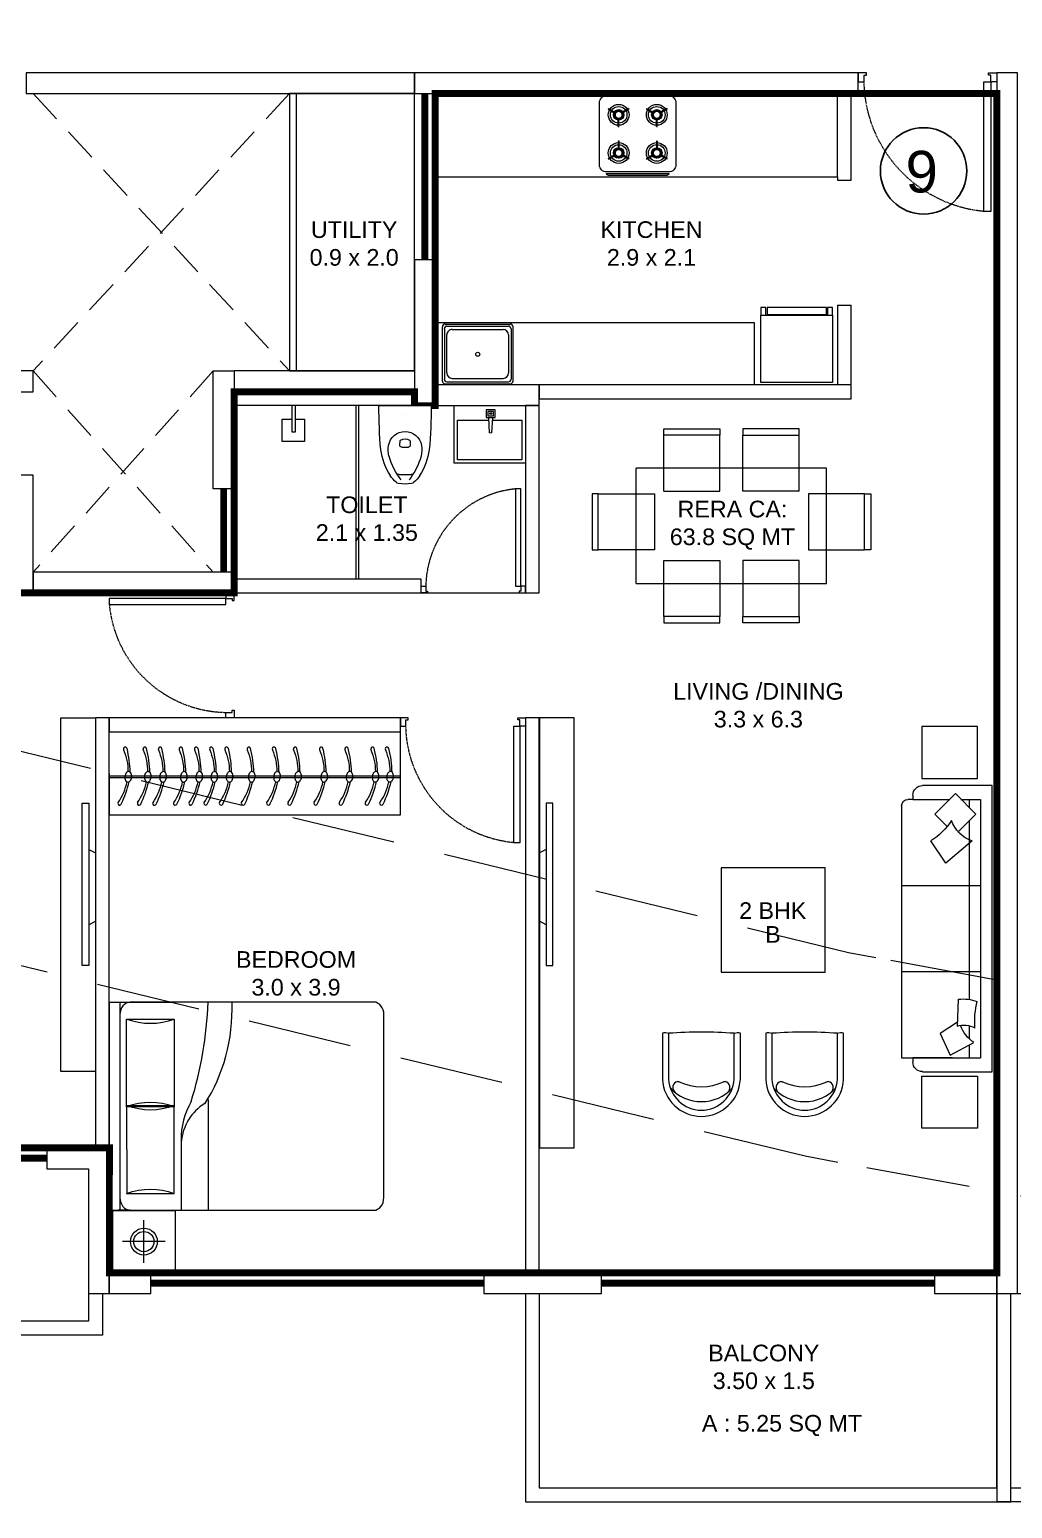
# Model space of a CAD drawing. Header units: inches. Extents: x 27644242 to 29761523, y -859349 to 216979.
# Drawn here: x 29214630 to 29221717, y -249391 to -238732 of the extents above; entities that cross this region are included whole.
import ezdxf

# ---------------------------------------------------------------- set-up
doc = ezdxf.new("R2010")
doc.units = ezdxf.units.IN
doc.header["$MEASUREMENT"] = 0
doc.set_wipeout_variables(frame=1)
for name, pattern in [('01-Xref Col Podium Lvl-1$0$HIDDEN', [0.375, 0.25, -0.125]), ('DASHED', [0.75, 0.5, -0.25]), ('DASHED2', [0.375, 0.25, -0.125]), ('HIDDEN', [0.375, 0.25, -0.125])]:
    doc.linetypes.add(name, pattern=pattern)
doc.layers.get('Defpoints').update_dxf_attribs({"color": 8})
for name, color, linetype, lineweight in [('AHC-A-DUCT', 14, 'HIDDEN', 5), ('DOOR', 4, 'Continuous', 0), ('ELEVATION', 40, 'Continuous', 13), ('FURN', 250, 'Continuous', 0), ('RVA Site Boundary', 17, 'Continuous', 15), ('WALL', 7, 'Continuous', 20), ('WINDOW', 162, 'Continuous', 13)]:
    doc.layers.add(name, color=color, linetype=linetype, lineweight=lineweight)
doc.layers.add('text', color=7, linetype='Continuous')
doc.styles.add('AMITS', font='arial.ttf')

# ---------------------------------------------------------------- blocks, each defined once
blk = doc.blocks.new('SALE 5')
at = {"layer": 'ELEVATION', "ltscale": 500, "elevation": 0}
for points in [[(-4563, -1749), (-4563, -3249), (-663, -3249), (-663, -1749)], [(-4463, -1749), (-4463, -3149), (-763, -3149), (-763, -1749)]]:
    blk.add_lwpolyline(points, dxfattribs=at)
at = {"layer": 'WALL'}
for p, q in [((-4563, 7051, 0), (-4563, -1749, 0)), ((-4563, -1749, 0), (-3963, -1749, 0))]:
    blk.add_line(p, q, dxfattribs=at)
at = {"layer": 'WALL', "ltscale": 500}
blk.add_line((-4563, 7051, 0), (-4413, 7051, 0), dxfattribs=at)
blk = doc.blocks.new('KITCHEN')
at = {"layer": 'FURN'}
for p, q in [((-135610, 231799, 0), (-135610, 232190, 0)), ((-135596, 231813, 0), (-135596, 232176, 0)), ((-135120, 232209, 0), (-135591, 232209, 0)), ((-135134, 232195, 0), (-135577, 232195, 0)), ((-135172, 232171, 0), (-135539, 232171, 0)), ((-135115, 231813, 0), (-135115, 232176, 0)), ((-135100, 231799, 0), (-135100, 232190, 0)), ((-135578, 231857, 0), (-135578, 232132, 0)), ((-135133, 232132, 0), (-135133, 231857, 0)), ((-135120, 231779, 0), (-135591, 231779, 0)), ((-135134, 231794, 0), (-135577, 231794, 0)), ((-135172, 231818, 0), (-135539, 231818, 0))]:
    blk.add_line(p, q, dxfattribs=at)
blk.add_circle((-135356, 231997, 0), 14.6, dxfattribs=at)
for centre, radius, start, end in [((-135591, 232190, 0), 19.4, 89.9999, 179.9999), ((-135577, 232176, 0), 19.4, 89.9999, 179.9999), ((-135539, 232132, 0), 38.9, 89.9999, 179.9999), ((-135172, 232132, 0), 38.9, 359.9999, 89.9999), ((-135134, 232176, 0), 19.4, 359.9999, 89.9999), ((-135120, 232190, 0), 19.4, 359.9999, 89.9999), ((-135539, 231857, 0), 38.9, 179.9999, 269.9999), ((-135172, 231857, 0), 38.9, 269.9999, 359.9999), ((-135591, 231799, 0), 19.4, 180.0001, 270.0001), ((-135577, 231813, 0), 19.4, 180.0001, 270.0001), ((-135134, 231813, 0), 19.4, 270.0001, 0.0001), ((-135120, 231799, 0), 19.4, 270.0001, 0.0001)]:
    blk.add_arc(centre, radius, start, end, dxfattribs=at)
blk = doc.blocks.new('DNDNDNNDDN')
at = {"layer": 'FURN', "extrusion": (9.36485e-09, 6.40542e-09, 1)}
blk.add_line((172, 833, 0), (173, 233, 0), dxfattribs=at)
at = {"layer": 'FURN'}
for p, q in [((2273, 833, 0), (172, 833, 0)), ((2272, 833, 0), (2273, 233, 0)), ((2273, 564, 0), (173, 564, 0)), ((2273, 552, 0), (174, 552, 0)), ((2273, 233, 0), (173, 233, 0))]:
    blk.add_line(p, q, dxfattribs=at)
at = {"layer": 'FURN', "extrusion": (9.36485e-09, 6.40542e-09, 1)}
for points in [[(244, 520, 0.144333), (253, 521, 0.107177), (262, 529, 0.077818), (269, 540, 0.065016), (272, 555, 0.065016), (272, 570, 0.077818), (268, 583, 0.107177), (260, 592, 0.144333), (252, 595, 0.144333), (243, 594, 0.107177), (234, 586, 0.077818), (227, 575, 0.065016), (224, 560, 0.065016), (224, 545, 0.077818), (228, 533, 0.107177), (236, 523, 0.144333)], [(349, 520, 0.144333), (358, 521, 0.107177), (367, 529, 0.077818), (373, 540, 0.065016), (377, 555, 0.065016), (376, 570, 0.077818), (372, 583, 0.107177), (365, 592, 0.144333), (356, 595, 0.144333), (347, 594, 0.107177), (338, 586, 0.077818), (332, 575, 0.065016), (328, 560, 0.065016), (329, 545, 0.077818), (333, 533, 0.107177), (340, 523, 0.144333)], [(537, 520, 0.144333), (546, 522, 0.107177), (555, 529, 0.077818), (561, 540, 0.065016), (565, 555, 0.065016), (564, 570, 0.077818), (560, 583, 0.107177), (553, 592, 0.144333), (544, 596, 0.144333), (535, 594, 0.107177), (526, 586, 0.077818), (520, 575, 0.065016), (516, 560, 0.065016), (517, 545, 0.077818), (521, 533, 0.107177), (528, 523, 0.144333)], [(719, 520, 0.144333), (728, 522, 0.107177), (737, 529, 0.077818), (743, 540, 0.065016), (747, 555, 0.065016), (747, 571, 0.077818), (743, 583, 0.107177), (735, 592, 0.144333), (727, 596, 0.144333), (718, 594, 0.107177), (708, 586, 0.077818), (702, 575, 0.065016), (698, 560, 0.065016), (699, 545, 0.077818), (703, 533, 0.107177), (710, 523, 0.144333)], [(907, 520, 0.144333), (916, 522, 0.107177), (925, 529, 0.077818), (932, 540, 0.065016), (935, 555, 0.065016), (935, 571, 0.077818), (931, 583, 0.107177), (923, 592, 0.144333), (915, 596, 0.144333), (906, 594, 0.107177), (897, 586, 0.077818), (890, 575, 0.065016), (887, 560, 0.065016), (887, 545, 0.077818), (891, 533, 0.107177), (899, 523, 0.144333)], [(1059, 520, 0.144333), (1068, 522, 0.107177), (1078, 529, 0.077818), (1084, 541, 0.065016), (1087, 555, 0.065016), (1087, 571, 0.077818), (1083, 583, 0.107177), (1076, 592, 0.144333), (1067, 596, 0.144333), (1058, 594, 0.107177), (1049, 586, 0.077818), (1042, 575, 0.065016), (1039, 560, 0.065016), (1039, 545, 0.077818), (1043, 533, 0.107177), (1051, 524, 0.144333)], [(1242, 520, 0.144333), (1251, 522, 0.107177), (1260, 529, 0.077818), (1266, 541, 0.065016), (1270, 555, 0.065016), (1269, 571, 0.077818), (1265, 583, 0.107177), (1258, 592, 0.144333), (1249, 596, 0.144333), (1240, 594, 0.107177), (1231, 587, 0.077818), (1225, 575, 0.065016), (1221, 560, 0.065016), (1222, 545, 0.077818), (1226, 533, 0.107177), (1233, 524, 0.144333)], [(1401, 520, 0.144333), (1410, 522, 0.107177), (1419, 530, 0.077818), (1426, 541, 0.065016), (1429, 556, 0.065016), (1429, 571, 0.077818), (1425, 583, 0.107177), (1417, 592, 0.144333), (1409, 596, 0.144333), (1400, 594, 0.107177), (1390, 587, 0.077818), (1384, 575, 0.065016), (1381, 561, 0.065016), (1381, 545, 0.077818), (1385, 533, 0.107177), (1393, 524, 0.144333)], [(1512, 520, 0.144333), (1520, 522, 0.107177), (1530, 530, 0.077818), (1536, 541, 0.065016), (1540, 556, 0.065016), (1539, 571, 0.077818), (1535, 583, 0.107177), (1528, 592, 0.144333), (1519, 596, 0.144333), (1510, 594, 0.107177), (1501, 587, 0.077818), (1495, 575, 0.065016), (1491, 561, 0.065016), (1492, 545, 0.077818), (1496, 533, 0.107177), (1503, 524, 0.144333)], [(1620, 520, 0.144333), (1629, 522, 0.107177), (1639, 530, 0.077818), (1645, 541, 0.065016), (1648, 556, 0.065016), (1648, 571, 0.077818), (1644, 583, 0.107177), (1637, 593, 0.144333), (1628, 596, 0.144333), (1619, 594, 0.107177), (1610, 587, 0.077818), (1603, 576, 0.065016), (1600, 561, 0.065016), (1600, 545, 0.077818), (1604, 533, 0.107177), (1612, 524, 0.144333)], [(1731, 520, 0.144333), (1740, 522, 0.107177), (1749, 530, 0.077818), (1756, 541, 0.065016), (1759, 556, 0.065016), (1759, 571, 0.077818), (1755, 583, 0.107177), (1747, 593, 0.144333), (1739, 596, 0.144333), (1730, 594, 0.107177), (1720, 587, 0.077818), (1714, 576, 0.065016), (1711, 561, 0.065016), (1711, 545, 0.077818), (1715, 533, 0.107177), (1723, 524, 0.144333)], [(1881, 520, 0.144333), (1890, 522, 0.107177), (1899, 530, 0.077818), (1905, 541, 0.065016), (1909, 556, 0.065016), (1909, 571, 0.077818), (1905, 583, 0.107177), (1897, 593, 0.144333), (1889, 596, 0.144333), (1880, 594, 0.107177), (1870, 587, 0.077818), (1864, 576, 0.065016), (1860, 561, 0.065016), (1861, 545, 0.077818), (1865, 533, 0.107177), (1872, 524, 0.144333)], [(1991, 520, 0.144333), (2000, 522, 0.107177), (2010, 530, 0.077818), (2016, 541, 0.065016), (2020, 556, 0.065016), (2019, 571, 0.077818), (2015, 583, 0.107177), (2008, 593, 0.144333), (1999, 596, 0.144333), (1990, 594, 0.107177), (1981, 587, 0.077818), (1975, 576, 0.065016), (1971, 561, 0.065016), (1971, 545, 0.077818), (1975, 533, 0.107177), (1983, 524, 0.144333)], [(2132, 520, 0.144333), (2141, 522, 0.107177), (2151, 530, 0.077818), (2157, 541, 0.065016), (2160, 556, 0.065016), (2160, 571, 0.077818), (2156, 583, 0.107177), (2149, 593, 0.144333), (2140, 596, 0.144333), (2131, 594, 0.107177), (2122, 587, 0.077818), (2115, 576, 0.065016), (2112, 561, 0.065016), (2112, 545, 0.077818), (2116, 533, 0.107177), (2124, 524, 0.144333)]]:
    blk.add_lwpolyline(points, format="xyb", close=True, dxfattribs=at)
for points in [[(234, 525, 0.057952), (257, 354, 1.08017), (282, 363, -0.102886), (250, 520, -0.821198)], [(338, 525, 0.057952), (362, 354, 1.08017), (386, 363, -0.102886), (354, 520, -0.821198)], [(526, 525, 0.057952), (550, 354, 1.08017), (574, 363, -0.102886), (542, 520, -0.821198)], [(709, 525, 0.057952), (732, 354, 1.08017), (757, 363, -0.102886), (725, 520, -0.821198)], [(897, 525, 0.057952), (920, 355, 1.08017), (945, 363, -0.102886), (913, 521, -0.821198)], [(1049, 525, 0.057952), (1072, 355, 1.08017), (1097, 363, -0.102886), (1065, 521, -0.821198)], [(1231, 525, 0.057952), (1254, 355, 1.08017), (1279, 363, -0.102886), (1247, 521, -0.821198)], [(1391, 525, 0.057952), (1414, 355, 1.08017), (1439, 363, -0.102886), (1407, 521, -0.821198)], [(1501, 525, 0.057952), (1524, 355, 1.08017), (1549, 363, -0.102886), (1517, 521, -0.821198)], [(1610, 525, 0.057952), (1633, 355, 1.08017), (1658, 363, -0.102886), (1626, 521, -0.821198)], [(1721, 526, 0.057952), (1744, 355, 1.08017), (1769, 363, -0.102886), (1737, 521, -0.821198)], [(1871, 525, 0.057952), (1894, 355, 1.08017), (1919, 363, -0.102886), (1887, 521, -0.821198)], [(1981, 526, 0.057952), (2004, 355, 1.08017), (2029, 363, -0.102886), (1997, 521, -0.821198)], [(2122, 525, 0.057952), (2145, 355, 1.08017), (2170, 363, -0.102886), (2138, 521, -0.821198)]]:
    blk.add_lwpolyline(points, format="xyb", dxfattribs=at)
for centre, radius, start, end in [((967, 426, 0), 745, 153.8497, 167.1166), ((310, 749, 0), 13.2, 325.0212, 153.8495), ((1072, 426, 0), 745, 153.8497, 167.1166), ((415, 749, 0), 13.2, 325.0212, 153.8495), ((1260, 426, 0), 745, 153.8497, 167.1166), ((603, 749, 0), 13.2, 325.0212, 153.8495), ((1442, 426, 0), 745, 153.8497, 167.1166), ((785, 749, 0), 13.2, 325.0212, 153.8495), ((1630, 427, 0), 745, 153.8497, 167.1166), ((973, 749, 0), 13.2, 325.0212, 153.8495), ((1783, 427, 0), 745, 153.8497, 167.1166), ((1125, 749, 0), 13.2, 325.0212, 153.8495), ((1965, 427, 0), 745, 153.8497, 167.1166), ((1308, 749, 0), 13.2, 325.0212, 153.8495), ((2124, 427, 0), 745, 153.8497, 167.1166), ((1467, 749, 0), 13.2, 325.0212, 153.8495), ((2235, 427, 0), 745, 153.8497, 167.1166), ((1578, 749, 0), 13.2, 325.0212, 153.8495), ((2344, 427, 0), 745, 153.8497, 167.1166), ((1686, 750, 0), 13.2, 325.0212, 153.8495), ((2454, 427, 0), 745, 153.8497, 167.1166), ((1797, 750, 0), 13.2, 325.0212, 153.8495), ((2604, 427, 0), 745, 153.8497, 167.1166), ((1947, 750, 0), 13.2, 325.0212, 153.8495), ((2715, 427, 0), 745, 153.8497, 167.1166), ((2057, 750, 0), 13.2, 325.0212, 153.8495), ((2856, 427, 0), 745, 153.8497, 167.1166), ((2198, 750, 0), 13.2, 325.0212, 153.8495), ((644, 515, 0), 395, 145.0214, 168.5184), ((749, 515, 0), 395, 145.0214, 168.5184), ((937, 515, 0), 395, 145.0214, 168.5184), ((1119, 515, 0), 395, 145.0214, 168.5184), ((1307, 515, 0), 395, 145.0214, 168.5184), ((1460, 516, 0), 395, 145.0214, 168.5184), ((1642, 516, 0), 395, 145.0214, 168.5184), ((1801, 516, 0), 395, 145.0214, 168.5184), ((1912, 516, 0), 395, 145.0214, 168.5184), ((2020, 516, 0), 395, 145.0214, 168.5184), ((2131, 516, 0), 395, 145.0214, 168.5184), ((2281, 516, 0), 395, 145.0214, 168.5184), ((2392, 516, 0), 395, 145.0214, 168.5184), ((2532, 516, 0), 395, 145.0214, 168.5184)]:
    blk.add_arc(centre, radius, start, end, dxfattribs=at)
blk = doc.blocks.new('A$C700F438C')
at = {"layer": 'FURN', "color": 8, "extrusion": (-6.65399e-08, 5.27913e-08, 1)}
for p, q in [((0.073, 1.5, 0), (1.83, 1.5, 0)), ((1.98, 1.5, 0), (1.53, 1.5, 0)), ((1.98, 1.5, 0), (1.53, 1.5, 0)), ((1.98, 1.5, 0), (1.53, 1.5, 0)), ((1.904, 1.5, 0), (1.904, 0, 0)), ((0, 0.091, 0), (0, 1.409, 0)), ((1.855, 1.378, 0), (1.512, 1.378, 0)), ((1.512, 1.378, 0), (1.512, 0.747, 0)), ((1.855, 0.747, 0), (1.855, 1.378, 0)), ((1.267, 0.799, 0), (1.267, 0, 0)), ((1.512, 0.122, 0), (1.512, 0.754, 0)), ((1.512, 0.754, 0), (1.855, 0.754, 0)), ((1.512, 0.747, 0), (1.855, 0.747, 0)), ((1.855, 0.754, 0), (1.855, 0.122, 0)), ((1.463, 0.503, 0), (1.463, 0, 0)), ((1.855, 0.122, 0), (1.512, 0.122, 0)), ((1.83, 0, 0), (0.074, 0, 0)), ((1.904, 0, 0), (1.98, 0, 0))]:
    blk.add_line(p, q, dxfattribs=at)
at = {"layer": 'FURN', "linetype": 'Continuous', "lineweight": 0, "extrusion": (-6.65399e-08, 5.27913e-08, 1)}
blk.add_line((1.83, 0, 0), (1.917, 0, 0), dxfattribs=at)
at = {"layer": 'FURN', "color": 8, "extrusion": (6.65399e-08, -5.27913e-08, -1)}
for centre, major_axis, ratio, start_param, end_param in [((0.073, 1.409, 0), (0, -0.0914, 0), 0.803207, 1.570796, 3.141593), ((1.959, 1.454, 0), (0, -1.077, 0), 0.803207, 0.880587, 1.613256), ((3.067, 1.603, 0), (0, -2.243, 0), 0.803207, 1.197175, 1.525138), ((1.83, 1.409, 0), (0, -0.0914, 0), 0.803207, 3.141593, 4.712389), ((1.683, 2.11, 0), (0, -0.762, 0), 0.803207, -0.283794, 0.283794), ((0.669, 0.085, 0), (-0.705, -0.615, 0), 0.604617, 2.952061, 3.536756), ((-0.032, 0.19, 0), (-1.467, -0.494, 0), 0.581007, 3.019706, 3.343381), ((1.684, 0.015, 0), (0, -0.762, 0), 0.803207, 2.857799, 3.425387), ((0.074, 0.091, 0), (0, -0.0914, 0), 0.803207, 0, 1.570796), ((1.83, 0.092, 0), (0, -0.0914, 0), 0.803207, -1.570796, 0)]:
    blk.add_ellipse(centre, major_axis=major_axis, ratio=ratio, start_param=start_param, end_param=end_param, dxfattribs=at)
at = {"layer": 'FURN', "color": 8, "extrusion": (-6.65399e-08, 5.27913e-08, 1)}
for centre, start_param, end_param in [((1.683, 1.485, 0), -0.283794, 0.283794), ((1.684, -0.61, 0), 2.857799, 3.425387)]:
    blk.add_ellipse(centre, major_axis=(0, -0.762, 0), ratio=0.803207, start_param=start_param, end_param=end_param, dxfattribs=at)
blk = doc.blocks.new('BEDROOM')
at = {"layer": 'FURN', "linetype": 'Continuous', "extrusion": (-5.00305e-08, -8.66553e-08, 1)}
for p, q in [((1066, 501, 0), (1066, 193, 0)), ((912, 347, 0), (1220, 347, 0))]:
    blk.add_line(p, q, dxfattribs=at)
at = {"layer": 'FURN', "ltscale": 500}
blk.add_line((1315, 122, 0), (1315, -1378, 0), dxfattribs=at)
at = {"layer": 'FURN', "ltscale": 0.05, "extrusion": (-5.00305e-08, -8.66553e-08, 1), "elevation": 0}
blk.add_lwpolyline([(1291, 122), (841, 122), (841, 572), (1291, 572)], close=True, dxfattribs=at)
at = {"layer": 'FURN', "linetype": 'Continuous', "extrusion": (-5.00305e-08, -8.66553e-08, 1)}
for radius in [97, 72.8]:
    blk.add_circle((1066, 347, 0), radius, dxfattribs=at)
at = {"layer": 'FURN', "extrusion": (-3.01072e-07, 1.30707e-07, 1), "xscale": -1000.000000000015, "yscale": 1000.000000000015, "zscale": 1000.000000000007, "rotation": 180.0236273616612}
blk.add_blockref('A$C700F438C', (-665, 121, 0), dxfattribs=at)
blk = doc.blocks.new('TVVVV')
at = {"layer": 'FURN', "ltscale": 1000, "elevation": 0}
blk.add_lwpolyline([(-130, 740), (-82, 740), (-82, -429), (-130, -429)], close=True, dxfattribs=at)
for points in [[(-130, 447), (-179, 422)], [(-130, -96), (-179, -71)]]:
    blk.add_lwpolyline(points, dxfattribs=at)
blk = doc.blocks.new('A$C3D5F2F58')
at = {"color": 0, "linetype": 'ByBlock'}
blk.add_wipeout([(188, 0), (-188, 0), (-185, -125), (-183, -194), (-179, -263), (-176, -302), (-170, -349), (-151, -415), (-144, -433), (-131, -459), (-112, -495), (-106, -504), (-86, -530), (-72, -545), (-64, -553), (-56, -558), (-41, -562), (-23, -564), (3, -565), (30, -563), (47, -561), (56, -558), (74, -543), (101, -511), (135, -451), (158, -392), (171, -340), (179, -260), (185, -136), (187, -46)], dxfattribs=at)
for p, q in [((-188, 0), (188, 0)), ((0, -63), (0, -63)), ((-38, -282), (-36, -255)), ((-24, -298), (24, -298)), ((36, -255), (38, -282)), ((-43, -497), (43, -497))]:
    blk.add_line(p, q, dxfattribs=at)
at = {"color": 0, "linetype": 'ByBlock', "extrusion": (0, 0, -1)}
for centre, major_axis, ratio, start_param, end_param in [((3903, 5), (4088, 164), 0.940247, 3.100232, 3.182953), ((-3903, 5), (-4088, 164), 0.940247, 3.100232, 3.182953), ((0, -305), (84.4, 84.4), 1, 4.07333, 6.922251), ((276, -258), (321, 321), 1, 3.353441, 3.79389), ((87, -319), (147, 147), 1, 3.705861, 4.079165), ((-24, -284), (10, 10), 1, 2.356198, 4.018929), ((-27, -256), (6.03, 6.03), 1, 4.01894, 4.852375), ((0, -292), (-38.2, 38.2), 1, 0.139988, 1.430816), ((24, -284), (-10, 10), 1, 2.264265, 3.926995), ((27, -256), (6.03, 6.03), 1, -0.139979, 0.693472), ((-276, -258), (-321, 321), 1, 2.489302, 2.929752), ((-87, -319), (-147, 147), 1, 2.204028, 2.577331), ((326, -246), (-323, 323), 1, 4.816657, 5.23508), ((-326, -246), (-323, 323), 1, 2.618909, 3.037332), ((119, -350), (193, 193), 1, 3.092098, 3.328462), ((-43, -474), (16.1, 16.1), 1, 2.356198, 3.387836), ((43, -474), (16.1, 16.1), 1, 1.324559, 2.356198), ((-119, -350), (193, 193), 1, 1.383935, 1.620298), ((-41, -527), (24.1, 24.1), 1, 2.528301, 3.092099), ((0, -292), (-193, 193), 1, 3.75489, 4.099099), ((41, -527), (24.1, 24.1), 1, 1.620298, 2.184095)]:
    blk.add_ellipse(centre, major_axis=major_axis, ratio=ratio, start_param=start_param, end_param=end_param, dxfattribs=at)
blk = doc.blocks.new('A$C3E645E75')
at = {"extrusion": (0, 0, -1), "zscale": -0.9999999999999998, "rotation": 179.9999999999989}
blk.add_blockref('A$C3D5F2F58', (0, 0), dxfattribs=at)
blk = doc.blocks.new('A$C3C731254-flat-1')
at = {"layer": 'FURN'}
for p, q in [((-77430, -2820), (-77431, -2802)), ((-77430, -2802), (-77318, -2797)), ((-77430, -2820), (-77318, -2825))]:
    blk.add_line(p, q, dxfattribs=at)
for points in [[(-77233, -3061), (-77648, -3061), (-77648, -2547), (-77233, -2547)], [(-77263, -2843), (-77263, -2778), (-77318, -2778), (-77318, -2843)], [(-77275, -2831), (-77275, -2791), (-77306, -2791), (-77306, -2831)], [(-77287, -2819), (-77287, -2803), (-77293, -2803), (-77293, -2819)]]:
    blk.add_lwpolyline(points, close=True, dxfattribs=at)
blk.add_lwpolyline([(-77339, -2824), (-77339, -3036), (-77623, -3036), (-77623, -2572), (-77339, -2572), (-77339, -2798)], dxfattribs=at)
blk = doc.blocks.new('A$C3A956F37-flat-1')
at = {"layer": 'FURN'}
blk.add_line((-168, 90), (0, 90), dxfattribs=at)
for points in [[(-97, 67), (-97, 0), (-259, 0), (-259, 161), (-97, 161), (-97, 90)], [(0, 67), (-191, 67), (-191, 90), (-168, 90)]]:
    blk.add_lwpolyline(points, dxfattribs=at)
blk = doc.blocks.new('DOOR_750')
at = {"layer": 'DOOR'}
for points in [[(-70, 50), (-32.5, 50), (-32.5, 750), (-70, 750)], [(-750, 50), (-717.5, 50), (-717.5, 12.5), (-705, 12.5), (-705, 0), (-750, 0)], [(0, 50), (-32.5, 50), (-32.5, 12.5), (-45, 12.5), (-45, 0), (0, 0)]]:
    blk.add_lwpolyline(points, close=True, dxfattribs=at)
at = {"layer": 'DOOR', "linetype": 'DASHED', "ltscale": 10}
blk.add_arc((-2.4, 38), 715.2, 95.4221, 179.04025, dxfattribs=at)
blk = doc.blocks.new('FRDG')
at = {"layer": 'FURN', "color": 8, "lineweight": 0, "extrusion": (3.3432e-08, -6.87431e-09, 1), "elevation": 0}
for points in [[(9345.998, -728.492), (9346.508, -728.492), (9346.508, -727.946), (9345.998, -727.946)], [(9346.508, -727.946), (9346.566, -727.946), (9346.566, -727.986), (9346.508, -727.986)], [(9346.514, -727.992), (9346.566, -727.992), (9346.566, -728.444), (9346.514, -728.444)], [(9346.508, -728.452), (9346.566, -728.452), (9346.566, -728.492), (9346.508, -728.492)]]:
    blk.add_lwpolyline(points, close=True, dxfattribs=at)
blk = doc.blocks.new('hob')
at = {"layer": 'FURN', "extrusion": (2e-16, 7.34249e-08, 1)}
for p, q in [((-747640, 890447), (-747613, 890399)), ((-747636, 890449), (-747608, 890402)), ((-747280, 890449), (-747308, 890402)), ((-747276, 890447), (-747303, 890399)), ((-747640, 890302), (-747613, 890350)), ((-747636, 890300), (-747608, 890347)), ((-747510, 890377), (-747566, 890377)), ((-747510, 890372), (-747566, 890372)), ((-747405, 890377), (-747350, 890377)), ((-747405, 890372), (-747350, 890372)), ((-747280, 890300), (-747308, 890347)), ((-747276, 890302), (-747303, 890350)), ((-747640, 890172), (-747613, 890124)), ((-747636, 890174), (-747608, 890127)), ((-747510, 890102), (-747566, 890102)), ((-747510, 890097), (-747566, 890097)), ((-747405, 890102), (-747350, 890102)), ((-747405, 890097), (-747350, 890097)), ((-747280, 890174), (-747308, 890127)), ((-747276, 890172), (-747303, 890124)), ((-747640, 890027), (-747613, 890075)), ((-747636, 890025), (-747608, 890072)), ((-747280, 890025), (-747308, 890072)), ((-747276, 890027), (-747303, 890075))]:
    blk.add_line(p, q, dxfattribs=at)
at = {"layer": 'FURN', "extrusion": (2e-16, 7.34249e-08, 1), "elevation": 0}
for points in [[(-747233, 889962), (-747683, 889962, -0.414214), (-747733, 890012), (-747733, 890462, -0.414214), (-747683, 890512), (-747233, 890512, -0.414214), (-747183, 890462), (-747183, 890012, -0.414214)], [(-747173, 890462, -0.414214), (-747158, 890447), (-747158, 890027, -0.414214), (-747173, 890012), (-747173, 890027)]]:
    blk.add_lwpolyline(points, format="xyb", close=True, dxfattribs=at)
at = {"layer": 'FURN', "extrusion": (2e-16, 7.34249e-08, 1), "const_width": 20, "elevation": 0}
for points in [[(-747625, 890375, 1), (-747565, 890375, 1)], [(-747290, 890375, 1), (-747350, 890375, 1)], [(-747625, 890100, -1), (-747565, 890100, -1)], [(-747290, 890100, 1), (-747350, 890100, 1)]]:
    blk.add_lwpolyline(points, format="xyb", close=True, dxfattribs=at)
at = {"layer": 'FURN', "extrusion": (2e-16, 7.34249e-08, 1)}
for centre, radius in [((-747595, 890375, 0), 75), ((-747595, 890375, 0), 60), ((-747595, 890375, 0), 37.5), ((-747320, 890375, 0), 75), ((-747320, 890375, 0), 60), ((-747320, 890375, 0), 37.5), ((-747595, 890100, 0), 75), ((-747595, 890100, 0), 60), ((-747595, 890100, 0), 37.5), ((-747320, 890100, 0), 75), ((-747320, 890100, 0), 60), ((-747320, 890100, 0), 37.5)]:
    blk.add_circle(centre, radius, dxfattribs=at)
for centre, start, end in [((-747595, 890375, 0), 118.3146, 121.6854), ((-747320, 890375, 0), 58.3146, 61.6854), ((-747320, 890375, 0), 58.3146, 61.6854), ((-747595, 890375, 0), 238.3146, 241.6854), ((-747595, 890375, 0), 358.3146, 1.6854), ((-747320, 890375, 0), 178.3146, 181.6854), ((-747320, 890375, 0), 298.3146, 301.6854), ((-747595, 890100, 0), 118.3146, 121.6854), ((-747595, 890100, 0), 358.3146, 1.6854), ((-747320, 890100, 0), 178.3146, 181.6854), ((-747320, 890100, 0), 58.3146, 61.6854), ((-747320, 890100, 0), 58.3146, 61.6854), ((-747595, 890100, 0), 238.3146, 241.6854), ((-747320, 890100, 0), 298.3146, 301.6854)]:
    blk.add_arc(centre, 85, start, end, dxfattribs=at)
blk = doc.blocks.new('DINING TBALE')
at = {"layer": 'FURN'}
for p, q in [((552, 1665, 0), (552, 1710, 0)), ((552, 1710, 0), (957, 1710, 0)), ((552, 1665, 0), (552, 1710, 0)), ((957, 1710, 0), (957, 1665, 0)), ((1123, 1710, 0), (1123, 1665, 0)), ((1528, 1710, 0), (1123, 1710, 0)), ((1528, 1665, 0), (1528, 1710, 0)), ((1528, 1665, 0), (1528, 1710, 0)), ((957, 1665, 0), (552, 1665, 0)), ((552, 1665, 0), (552, 1260, 0)), ((957, 1665, 0), (552, 1665, 0)), ((957, 1260, 0), (957, 1665, 0)), ((1123, 1260, 0), (1123, 1665, 0)), ((1123, 1665, 0), (1528, 1665, 0)), ((1123, 1665, 0), (1528, 1665, 0)), ((1528, 1665, 0), (1528, 1260, 0)), ((1726, 1426, 0), (354, 1426, 0)), ((354, 1426, 0), (354, 594, 0)), ((1726, 1426, 0), (1726, 594, 0)), ((35, 1184, 0), (80, 1184, 0)), ((35, 779, 0), (35, 1184, 0)), ((485, 1184, 0), (80, 1184, 0)), ((80, 1184, 0), (80, 779, 0)), ((80, 1184, 0), (80, 779, 0)), ((485, 779, 0), (485, 1184, 0)), ((552, 1260, 0), (957, 1260, 0)), ((1528, 1260, 0), (1123, 1260, 0)), ((1595, 1184, 0), (2000, 1184, 0)), ((1595, 779, 0), (1595, 1184, 0)), ((2045, 1184, 0), (2000, 1184, 0)), ((2000, 1184, 0), (2000, 779, 0)), ((2000, 1184, 0), (2000, 779, 0)), ((2045, 779, 0), (2045, 1184, 0)), ((80, 779, 0), (35, 779, 0)), ((80, 779, 0), (35, 779, 0)), ((80, 779, 0), (485, 779, 0)), ((552, 761, 0), (957, 761, 0)), ((552, 761, 0), (552, 356, 0)), ((957, 761, 0), (957, 356, 0)), ((1123, 761, 0), (1123, 356, 0)), ((1528, 761, 0), (1123, 761, 0)), ((1528, 761, 0), (1528, 356, 0)), ((2000, 779, 0), (1595, 779, 0)), ((2000, 779, 0), (2045, 779, 0)), ((2000, 779, 0), (2045, 779, 0)), ((354, 594, 0), (1726, 594, 0)), ((552, 356, 0), (552, 311, 0)), ((552, 356, 0), (552, 311, 0)), ((957, 356, 0), (552, 356, 0)), ((957, 356, 0), (552, 356, 0)), ((957, 311, 0), (957, 356, 0)), ((1123, 311, 0), (1123, 356, 0)), ((1123, 356, 0), (1528, 356, 0)), ((1123, 356, 0), (1528, 356, 0)), ((1528, 356, 0), (1528, 311, 0)), ((1528, 356, 0), (1528, 311, 0)), ((552, 311, 0), (957, 311, 0)), ((1528, 311, 0), (1123, 311, 0))]:
    blk.add_line(p, q, dxfattribs=at)
blk = doc.blocks.new('sofasaaaaaaaaaaa')
at = {"color": 0, "linetype": 'ByBlock'}
for p, q in [((-275, 791), (1541, 791)), ((299, 791), (299, 221)), ((920, 791), (920, 221)), ((1541, 791), (1541, 221)), ((-422, 139), (-422, 640)), ((-352, 710), (-322, 710)), ((-322, 710), (-322, 745)), ((-322, 710), (-322, 444)), ((1541, 710), (1571, 710)), ((1541, 424), (1541, 710)), ((1641, 640), (1641, 139)), ((-214, 551), (-363, 403)), ((-126, 463), (-214, 551)), ((137, 471), (-22, 580)), ((-22, 283), (137, 471)), ((1283, 389), (1366, 514)), ((1366, 514), (1522, 442)), ((1522, 442), (1430, 270)), ((-363, 403), (-214, 255)), ((-322, 363), (-322, 221)), ((-214, 255), (-87, 383)), ((1118, 382), (1314, 390)), ((-262, 302), (-322, 302)), ((-322, 221), (1541, 221)), ((1121, 302), (-167, 302)), ((1405, 302), (1310, 302)), ((1541, 302), (1447, 302)), ((1641, 139), (-422, 139))]:
    blk.add_line(p, q, dxfattribs=at)
for centre, radius, start, end in [((-275, 745), 46.6, 90, 180), ((-352, 640), 69.8, 90, 180), ((1571, 640), 69.8, 0, 90), ((-415, 825), 463, 301.9301, 328.0699), ((-242, 211), 231, 18.0785, 71.9215), ((1465, 354), 348, 175.4155, 198.0697), ((1460, 340), 155, 160.8325, 209.9235), ((1234, 147), 231, 32.3301, 71.5057), ((1280, -338), 602, 85.599, 104.0402)]:
    blk.add_arc(centre, radius, start, end, dxfattribs=at)
blk = doc.blocks.new('cha-1')
at = {"color": 0, "linetype": 'ByBlock'}
for points in [[(375, 10), (375, 453, 0.950858), (-375, 453), (-375, 10)], [(315, 11), (315, 452, 0.946504), (-315, 452), (-315, 11)]]:
    blk.add_lwpolyline(points, format="xyb", dxfattribs=at)
for centre, radius, start, end in [((0, 263), 405, 42.4573, 137.5427), ((-217, 533), 58.2, 126.2045, 258.1486), ((217, 533), 58.2, 281.8514, 53.7955), ((-224, 501), 25, 258.1486, 294.8492), ((0, 17), 508, 65.1508, 114.8492), ((224, 501), 25, 245.1508, 281.8514), ((-347, 125), 118, 256.2867, 285.6904), ((0, 4466), 4466, 265.9551, 274.0449), ((347, 125), 118, 254.3096, 283.7133)]:
    blk.add_arc(centre, radius, start, end, dxfattribs=at)

msp = doc.modelspace()

# ---------------------------------------------------------------- linework, layer by layer
at = {"layer": 'AHC-A-DUCT', "linetype": 'DASHED2', "ltscale": 1000}
for p, q in [((29214654.9, -239192.7), (29216505, -241192.7)), ((29216505, -239192.7), (29214654.9, -241192.8)), ((29214654.9, -241192.8), (29215954, -242642.7)), ((29215954.7, -241192.7), (29214655, -242642.7))]:
    msp.add_line(p, q, dxfattribs=at)
at = {"layer": 'ELEVATION', "ltscale": 500}
msp.add_line((29216555, -241192.7), (29216555, -239192.7), dxfattribs=at)
msp.add_lwpolyline([(29217405, -239192.7), (29216505, -239192.7), (29216505, -241192.7), (29217405, -241192.7)], close=True, dxfattribs=at)
for points in [[(29215155, -247842.7), (29215155, -248142.8), (29211980, -248142.8), (29211980, -246942.8)], [(29215055, -247842.7), (29215055, -248042.8), (29212080, -248042.8), (29212080, -246942.8)]]:
    msp.add_lwpolyline(points, dxfattribs=at)
at = {"layer": 'FURN', "ltscale": 500}
for p, q in [((29217555, -239792.7), (29220455, -239792.7)), ((29217555, -240842.7), (29219855, -240842.7)), ((29219855, -240842.7), (29219855, -241292.7)), ((29216984.8, -242692.7), (29216984.8, -241442.6)), ((29217004.8, -242692.7), (29217004.8, -241442.6)), ((29217455, -242792.7), (29218205, -242792.7))]:
    msp.add_line(p, q, dxfattribs=at)
for points in [[(29215105.1, -246241.5), (29214855.1, -246241.5), (29214855, -243692.7), (29215105, -243692.7)], [(29218306.7, -246792.7), (29218556.7, -246792.7), (29218556.7, -243692.7), (29218306.7, -243692.7)]]:
    msp.add_lwpolyline(points, close=True, dxfattribs=at)
at = {"layer": 'FURN', "ltscale": 500, "elevation": 0}
for points in [[(29221464.6, -243754.7), (29221064.6, -243754.7), (29221064.6, -244129.7), (29221464.6, -244129.7)], [(29221464.6, -246649.6), (29221064.6, -246649.6), (29221064.6, -246274.6), (29221464.6, -246274.6)]]:
    msp.add_lwpolyline(points, close=True, dxfattribs=at)
at = {"layer": 'FURN', "ltscale": 1000}
msp.add_lwpolyline([(29219617.1, -245525), (29220367.1, -245525), (29220367.1, -244775), (29219617.1, -244775)], close=True, dxfattribs=at)
at = {"layer": 'text', "color": 1, "ltscale": 500}
msp.add_circle((29221076.8, -239750.3), 311.4, dxfattribs=at)
at = {"layer": 'WALL', "ltscale": 500}
for p, q in [((29220555, -239192.7), (29220455, -239192.7)), ((29220455, -239792.7), (29220455, -239192.7)), ((29220555, -239817.7), (29220555, -239192.7)), ((29220455, -239792.7), (29220455, -239817.7)), ((29220455, -239817.7), (29220555, -239817.7)), ((29217555, -240392.7), (29217405, -240392.7)), ((29217555, -241292.7), (29217555, -240392.7)), ((29220455, -240717.7), (29220455, -241292.7)), ((29220455, -240717.7), (29220555, -240717.7)), ((29220555, -241292.7), (29220555, -240717.7)), ((29217405, -241192.7), (29216104.8, -241192.7)), ((29216104.8, -241192.7), (29216104.8, -241342.7)), ((29218305, -241292.7), (29217555, -241292.7)), ((29218305, -241442.7), (29218305, -241292.7)), ((29216104.8, -241342.7), (29217405, -241342.7)), ((29215055, -246942.6), (29215055, -247842.7)), ((29215055, -247842.7), (29215255, -247842.7))]:
    msp.add_line(p, q, dxfattribs=at)
for points in [[(29214605, -239192.7), (29217405, -239192.7), (29217405, -239042.7), (29214605, -239042.7)], [(29220605, -239042.7), (29217405, -239042.7), (29217405, -239192.7), (29220605, -239192.7)], [(29214654.9, -241342.8), (29214654.9, -241192.8), (29212105, -241192.8), (29212105, -241342.8)], [(29215954.8, -241192.7), (29216104.8, -241192.7), (29216104.8, -242042.7), (29215954.8, -242042.7)], [(29220555, -241392.7), (29220555, -241292.7), (29218305, -241292.7), (29218305, -241392.7)], [(29218305, -241442.7), (29218205, -241442.7), (29218205, -242792.7), (29218305, -242792.7)], [(29214505, -242792.7), (29214655, -242792.7), (29214655, -241942.7), (29214505, -241942.7)], [(29216105, -242642.7), (29214655, -242642.7), (29214655, -242792.7), (29216105, -242792.7)], [(29217455, -242792.7), (29217455, -242692.7), (29216105, -242692.7), (29216105, -242792.7)], [(29215205, -243692.7), (29215105, -243692.7), (29215105, -246792.6), (29215205, -246792.6)], [(29217305, -243792.7), (29217305, -243692.7), (29215205, -243692.7), (29215205, -243792.7)], [(29218305, -243692.7), (29218205, -243692.7), (29218205, -247692.7), (29218305, -247692.7)], [(29215505, -247842.7), (29215505, -247692.7), (29215205, -247692.7), (29215205, -247842.7)], [(29218755, -247842.7), (29218755, -247692.7), (29217905, -247692.7), (29217905, -247842.7)]]:
    msp.add_lwpolyline(points, close=True, dxfattribs=at)
for points in [[(29215205.1, -246792.6), (29214755.1, -246792.6), (29214755.1, -246942.6), (29215055.1, -246942.6)], [(29215205, -247842.7), (29215205, -246792.6)]]:
    msp.add_lwpolyline(points, dxfattribs=at)
at = {"layer": 'WINDOW', "ltscale": 500, "const_width": 50}
for points in [[(29217480, -240392.7), (29217480, -239192.7)], [(29216029.8, -242042.7), (29216029.8, -242642.7)], [(29214755, -246867.6), (29212405, -246867.1)], [(29215505, -247767.7), (29217905, -247767.7)], [(29221155, -247767.7), (29218755, -247767.7)]]:
    msp.add_lwpolyline(points, dxfattribs=at)

# ---------------------------------------------------------------- block references
at = {"rotation": 89.99999999999126}
for name, p in [('A$C3A956F37-flat-1', (29216612.5, -241442.6)), ('A$C3C731254-flat-1', (29215144.4, -164209.4))]:
    msp.add_blockref(name, p, dxfattribs=at)
at = {"layer": 'AHC-A-DUCT', "linetype": 'DASHED2', "ltscale": 1000}
msp.add_blockref('SALE 5', (29226167.6, -246093.3, 0), dxfattribs=at)
at = {"layer": 'DOOR', "yscale": 1.200000000020023, "zscale": 1.200000000020023}
for p, xscale, rotation in [((29216105, -242792.6), 1.200000000020023, 90.00000000000001), ((29218205, -243692.7), -1.200000000020023, 180)]:
    msp.add_blockref('DOOR_750', p, dxfattribs=dict(at, xscale=xscale, rotation=rotation))
at = {"layer": 'FURN'}
for name, p, rotation in [('hob', (28328778, -986941.4, 0), 270.0000000000089), ('KITCHEN', (29082506, -9075.2, 0), 180)]:
    msp.add_blockref(name, p, dxfattribs=dict(at, rotation=rotation))
at = {"layer": 'FURN', "extrusion": (-6.40542e-09, -9.36485e-09, 1), "xscale": -950.000000000018, "yscale": 950.0000000000116, "zscale": 950.0000000000109, "rotation": 269.9749165264677}
msp.add_blockref('FRDG', (29908082.3, -9120275.3, -0.1), dxfattribs=at)
at = {"layer": 'FURN', "ltscale": 1000, "rotation": 180}
for name, p in [('DINING TBALE', (29220731.2, -241298.5, -0.3)), ('DNDNDNNDDN', (29217477.7, -243559.9, 0)), ('TVVVV', (29214926.3, -244736.9, 0))]:
    msp.add_blockref(name, p, dxfattribs=at)
at = {"layer": 'FURN', "ltscale": 1000, "xscale": -1, "rotation": 180}
msp.add_blockref('TVVVV', (29218485.3, -244736.9, 0), dxfattribs=at)
at = {"layer": 'FURN', "ltscale": 500, "rotation": 180}
msp.add_blockref('BEDROOM', (29216520.2, -247121, 0), dxfattribs=at)

# ---------------------------------------------------------------- texts
at = {"layer": 'text', "color": 1, "ltscale": 100, "style": 'AMITS'}
for s, insert, char_height, width, attachment_point in [('\\pxqc;9', (29220690.8, -239605.9), 300, 744.906, 1), ('\\pxqc;2 BHK', (29219131.4, -245142.4), 120, 1715.235, 7), ('\\pxqc;B', (29219132.7, -245314), 120, 1715.235, 7)]:
    msp.add_mtext(s, dxfattribs=dict(at, insert=insert, char_height=char_height, width=width, attachment_point=attachment_point))
at = {"layer": 'text', "ltscale": 100, "char_height": 120, "width": 1715.235, "style": 'AMITS'}
for s, insert, attachment_point in [('\\pxqc;UTILITY\\P0.9 x 2.0', (29217828.3, -240113.7), 3), ('\\pxqc;KITCHEN\\P2.9 x 2.1', (29219972.2, -240113.7), 3), ('\\pxqc;TOILET\\P2.1 x 1.35', (29217919.7, -242097.2), 3), ('\\pxqc;RERA CA: \\P63.8 SQ MT', (29218841, -242127.8), 1), ('\\pxqc;LIVING /DINING\\P3.3 x 6.3', (29220743.1, -243442), 3), ('\\pxqc;BEDROOM\\P3.0 x 3.9', (29217409, -245374.7, 0), 3), ('\\pxqc;BALCONY\\P3.50 x 1.5', (29220782.2, -248211.1), 3), ('\\pxqc;A : 5.25 SQ MT', (29219198.3, -248717.7), 1)]:
    msp.add_mtext(s, dxfattribs=dict(at, insert=insert, attachment_point=attachment_point))

# ---------------------------------------------------------------- next in the draw order: linework, layer by layer
at = {"layer": 'Defpoints', "ltscale": 500, "const_width": 50}
msp.add_lwpolyline([(29217555, -239192.7), (29217555, -241442.7), (29217405, -241442.7), (29217405, -241342.7), (29216104.8, -241342.7), (29216104.8, -242792.6), (29214505, -242792.6), (29214505, -241342.8), (29212105, -241342.8), (29212111.8, -246793.2), (29215205.5, -246791.9), (29215205, -247692.7), (29218205, -247692.7), (29218205, -247692.7), (29221605, -247692.7), (29221605, -239192.7), (29217555, -239192.7)], dxfattribs=at)
at = {"layer": 'ELEVATION', "ltscale": 500}
for points in [[(29218205, -247842.7), (29218205, -249342.8), (29221705, -249342.8), (29221705, -247842.7)], [(29218305, -247842.7), (29218305, -249242.8), (29221605, -249242.8), (29221605, -247842.7)]]:
    msp.add_lwpolyline(points, dxfattribs=at)
at = {"layer": 'RVA Site Boundary', "color": 252, "linetype": '01-Xref Col Podium Lvl-1$0$HIDDEN', "ltscale": 3000}
for points in [[(29231312, -232025.5), (29232593.5, -236810.5), (29232809, -237593.2), (29230679.7, -241519.2), (29233721.9, -244379.8), (29233857.3, -248592.2), (29233201.3, -249975.4), (29232989.8, -249957), (29225919.7, -249343), (29223927.3, -249088.3), (29223618.3, -247480.6), (29220459.5, -246897), (29220222.7, -246853.2), (29211095.5, -244637.6), (29205394.3, -246466), (29204079.9, -246809.2), (29198121.3, -246642.6), (29192206.9, -246837.4), (29191488.7, -246902.8), (29184187.3, -247319.7)], [(29229864.4, -232418.7), (29231145.9, -237203.6), (29231202.5, -237409), (29228810, -241820.2), (29232242.6, -245047.8), (29232346.4, -248277.5), (29232292.7, -248390.8), (29226079.8, -247851.2), (29225195.2, -247738.2), (29224898, -246191.7), (29220732.1, -245421.9), (29220536.2, -245385.7), (29211039.3, -243080.4), (29204975.4, -245025.1), (29203907.9, -245303.8), (29198117.6, -245141.9), (29192114.1, -245339.6), (29191377.9, -245406.7), (29184076.5, -245823.6)]]:
    msp.add_lwpolyline(points, dxfattribs=at)
at = {"layer": 'WALL', "ltscale": 500}
for points in [[(29221755, -239042.7), (29221605, -239042.7), (29221605, -247842.7), (29221755, -247842.7)], [(29221605, -247842.7), (29221605, -247692.7), (29221155, -247692.7), (29221155, -247842.7)]]:
    msp.add_lwpolyline(points, close=True, dxfattribs=at)

# ---------------------------------------------------------------- next in the draw order: block references
at = {"layer": 'DOOR', "xscale": -1.333333977559269, "yscale": 1.333333977559269, "zscale": 1.333333977559269, "rotation": 180}
msp.add_blockref('DOOR_750', (29221605, -239042.7), dxfattribs=at)
at = {"layer": 'FURN', "ltscale": 1000, "xscale": -1, "rotation": 90.00000000000001}
msp.add_blockref('sofasaaaaaaaaaaa', (29221709.3, -244602.4), dxfattribs=at)

# ---------------------------------------------------------------- next in the draw order: block references
at = {"layer": 'FURN', "xscale": -1, "rotation": 180.0002197302561}
msp.add_blockref('A$C3E645E75', (29217337.5, -241442.7), dxfattribs=at)
at = {"layer": 'FURN', "ltscale": 1000, "xscale": 0.7494972036074088, "yscale": 0.7494972036074088, "zscale": 0.7494972036074088, "rotation": 180}
for p in [(29219474.6, -245958.5), (29220219.4, -245958.5)]:
    msp.add_blockref('cha-1', p, dxfattribs=at)

# ---------------------------------------------------------------- next in the draw order: linework, layer by layer
at = {"layer": 'ELEVATION', "ltscale": 500}
msp.add_line((29217405, -241442.7), (29216104.8, -241442.7), dxfattribs=at)
at = {"layer": 'WALL', "ltscale": 500}
for p, q in [((29217405, -240392.7), (29217405, -241442.7)), ((29217405, -241442.7), (29218305, -241442.7))]:
    msp.add_line(p, q, dxfattribs=at)

# ---------------------------------------------------------------- next in the draw order: block references
at = {"layer": 'DOOR'}
msp.add_blockref('DOOR_750', (29218205, -242792.7), dxfattribs=at)

doc.saveas('drawing.dxf')
